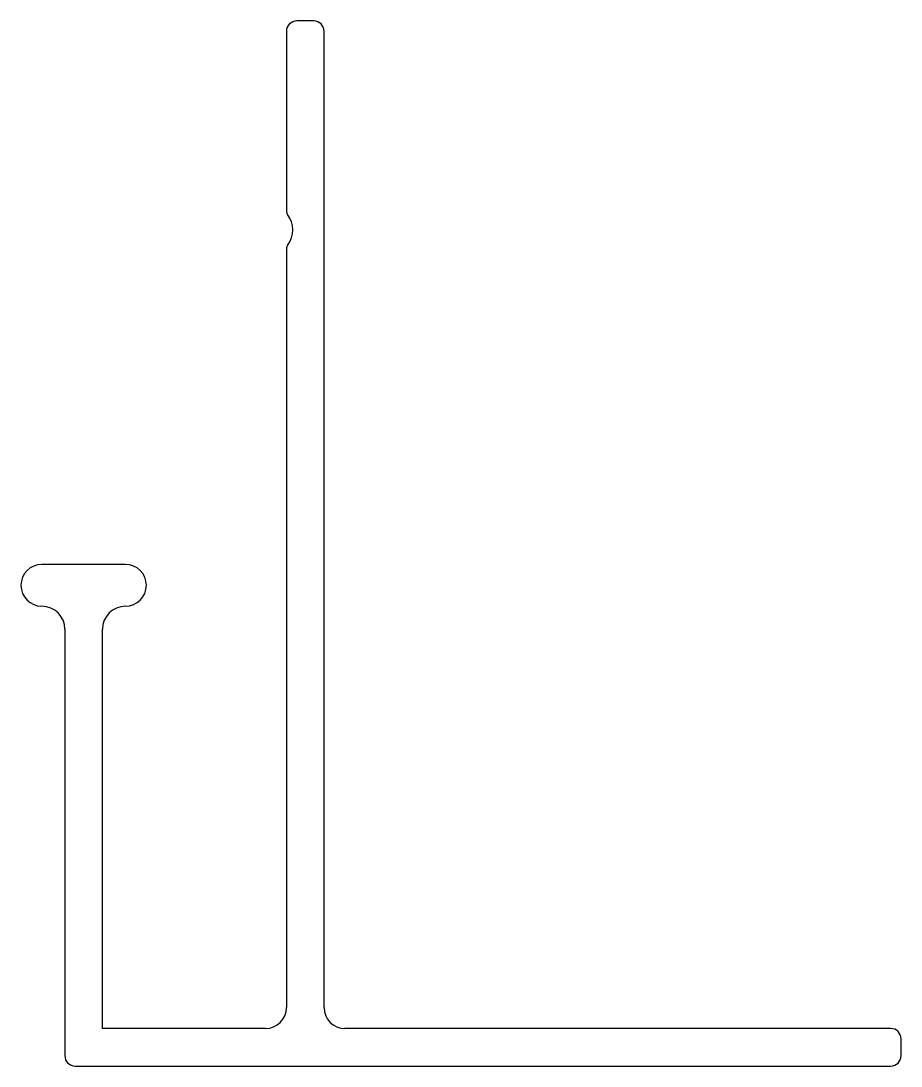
# Model space of a CAD drawing. Extents: x 0.8 to 42.9, y 2.1 to 52.1.
import ezdxf

# ---------------------------------------------------------------- set-up
doc = ezdxf.new("R2010")
doc.units = 0
doc.layers.get('0').update_dxf_attribs({"linetype": 'CONTINUOUS'})

msp = doc.modelspace()

# ---------------------------------------------------------------- linework, layer by layer
for p, q in [((14.834, 52.122), (14.034, 52.122)), ((13.534, 51.622), (13.534, 43.011)), ((15.334, 4.922), (15.334, 51.622)), ((13.534, 41.233), (13.534, 4.922)), ((5.834, 26.122), (1.834, 26.122)), ((2.934, 23.022), (2.934, 2.622)), ((4.734, 3.922), (4.734, 23.022)), ((12.534, 3.922), (4.734, 3.922)), ((42.434, 3.922), (16.334, 3.922)), ((42.934, 2.622), (42.934, 3.422)), ((3.434, 2.122), (42.434, 2.122))]:
    msp.add_line(p, q)
for centre, radius, start, end in [((14.034, 51.622), 0.5, 90, 180), ((14.834, 51.622), 0.5, 0, 90), ((13.784, 43.011), 0.25, 180, 217.3018), ((12.617, 42.122), 1.217, 322.6982, 37.3018), ((13.784, 41.233), 0.25, 142.6982, 180), ((1.834, 25.122), 1, 90, 270), ((5.834, 25.122), 1, 270, 90), ((1.834, 23.022), 1.1, 360, 90), ((5.834, 23.022), 1.1, 90, 180), ((12.534, 4.922), 1, 270, 0), ((16.334, 4.922), 1, 180, 270), ((42.434, 3.422), 0.5, 0, 90), ((3.434, 2.622), 0.5, 180, 270), ((42.434, 2.622), 0.5, 270, 0)]:
    msp.add_arc(centre, radius, start, end)

doc.saveas('drawing.dxf')
